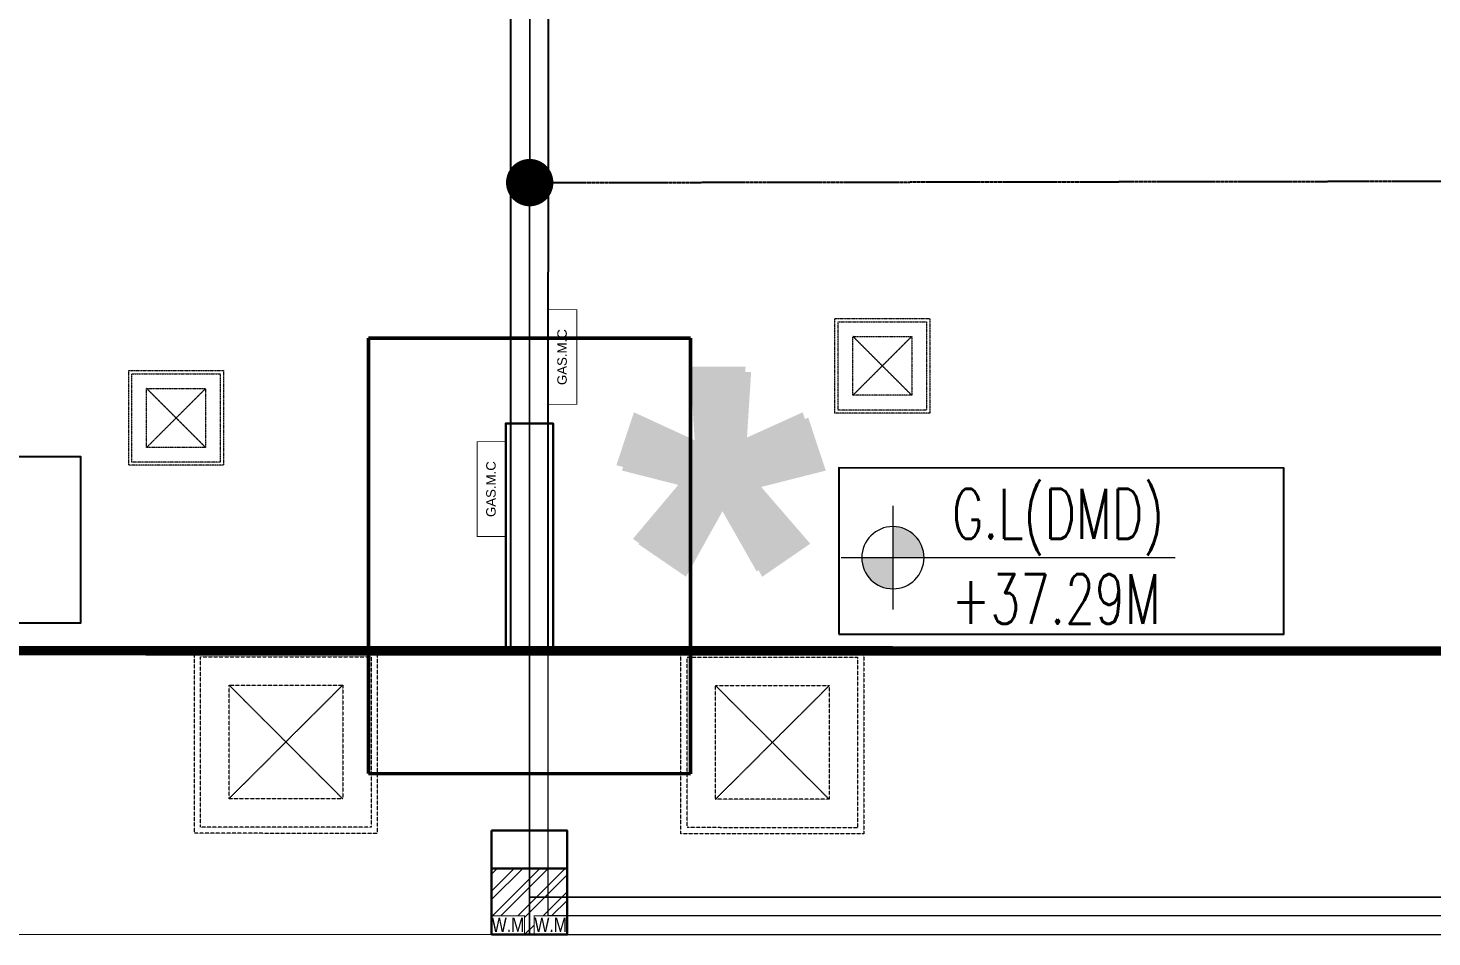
# Model space of a CAD drawing. Header units: centimetres. Extents: x -6122352 to 7132207, y -1694241 to 1947892.
# Drawn here: x 141470 to 148881, y -132486 to -127686 of the extents above; entities that cross this region are included whole.
import ezdxf
from ezdxf.enums import TextEntityAlignment as Align

# ---------------------------------------------------------------- set-up
doc = ezdxf.new("R2010")
doc.units = ezdxf.units.CM
doc.header["$MEASUREMENT"] = 0
for name, pattern in [('2. HG-ST XR COL 3A (5V 7V 9V 11V - GF (4M & 5D-E)$0$HIDDEN', [0.375, 0.25, -0.125]), ('23585-XR-AR-END-SETTING OUT PLAN$0$HIDDEN', [0.375, 0.25, -0.125]), ('DASHED2', [0.375, 0.25, -0.125]), ('XR-AR-END-SETTING OUT PLAN$0$23261-XR-AR-SI-GF$0$HIDDEN', [0.375, 0.25, -0.125])]:
    doc.linetypes.add(name, pattern=pattern)
for name, color, linetype, lineweight, true_color in [('08-Compound Wall-2', 6, 'Continuous', 25, 0xff00ff), ('08-Compound Wall-4', 7, 'Continuous', 25, 0xff4405), ('23585-XR-AR-DAMAC PLOT LIMITS$0$1-End units', 7, 'Continuous', 5, 0xf8991e)]:
    doc.layers.add(name, color=color, linetype=linetype, lineweight=lineweight, true_color=true_color)
for name, color, linetype in [('23585-XR-AR-BOUNDARY WALLS AND SETBACKS$0$setback', 7, 'XR-AR-END-SETTING OUT PLAN$0$23261-XR-AR-SI-GF$0$HIDDEN'), ('23585-XR-AR-END-ANNO-GF$0$XR-END-GROUND FLOOR PLAN$0$XR-MIDDLE-GROUND FLOOR PLAN$0$-LPG-CABINET', 6, 'Continuous'), ('23585-XR-AR-MID-ANNO-GF$0$945-4P-1-101-GROUND FLOOR PLAN$0$XR-MIDDLE-GROUND FLOOR PLAN$0$XR-MIDDLE-GROUND FLOOR PLAN$0$-LPG-CABINET', 6, 'Continuous'), ('@MI-REF LAYER', 7, 'Continuous'), ('B_TH_8', 7, 'Continuous'), ('XR-AR-MID-SETTING OUT FOR MASTER$0$23585-XR-AR-MID-GROUND FLOOR$0$GS-HATCH-FLOOR TILE', 251, 'Continuous'), ('XREF1$0$S-LEVELS', 2, 'Continuous'), ('XREF1$0$TYPICAL NEW PROFILE', 3, 'Continuous')]:
    doc.layers.add(name, color=color, linetype=linetype)
for name, color, linetype, lineweight in [('23585-XR-AR-DAMAC PLOT LIMITS$0$1-Mid units', 41, 'Continuous', 5), ('23585-XR-AR-END-ANNO-GF$0$XR-END-GROUND FLOOR PLAN$0$XR-MIDDLE-GROUND FLOOR PLAN$0$S-ANNO-TXT', 3, 'Continuous', 25), ('23585-XR-AR-END-SETTING OUT PLAN$0$A-FLOR-UNDR', 8, '23585-XR-AR-END-SETTING OUT PLAN$0$HIDDEN', 5), ('23585-XR-AR-MID-ANNO-GF$0$945-4P-1-101-GROUND FLOOR PLAN$0$XR-MIDDLE-GROUND FLOOR PLAN$0$XR-MIDDLE-GROUND FLOOR PLAN$0$S-ANNO-TXT', 3, 'Continuous', 25), ('@ Foundations', 4, 'DASHED2', 50), ('A-ANNO-TEXT', 3, 'Continuous', 25), ('A-FLOR-XREF', 7, 'Continuous', 9), ('A-WALL', 7, 'Continuous', 30), ('A-WALL-PATT', 8, 'Continuous', 5), ('XR-AR-END-SETTING OUT PLAN$0$23585-XR-AR-END-GROUND FLOOR$0$S-COLS', 51, 'Continuous', 40), ('XR-AR-END-SETTING OUT PLAN$0$23585-XR-AR-END-GROUND FLOOR$0$S-COLS-PATT', 8, 'Continuous', 5), ('XR-AR-MID-SETTING OUT FOR MASTER$0$23585-XR-AR-MID-GROUND FLOOR$0$A-FLOR-PATT', 8, 'Continuous', 5), ('XR-AR-MID-SETTING OUT FOR MASTER$0$23585-XR-AR-MID-GROUND FLOOR$0$S-COLS', 51, 'Continuous', 40), ('XR-END-GROUND FLOOR PLAN$0$XR-END-GROUND FLOOR PLAN$0$A-FLOR-PATT_EXT', 8, 'Continuous', 5), ('XR-END-GROUND FLOOR PLAN$0$XR-MIDDLE TYPE 2-GROUND FLOOR PLAN$0$XR-MIDDLE-GROUND FLOOR PLAN$0$-DR-RW', 6, 'Continuous', 5), ('XR-END-GROUND FLOOR PLAN$0$XR-MIDDLE TYPE 2-GROUND FLOOR PLAN$0$XR-MIDDLE-GROUND FLOOR PLAN$0$S-ANNO-TXT', 3, 'Continuous', 25), ('XREF1$0$36-TAGLVL', 23, 'Continuous', 9)]:
    doc.layers.add(name, color=color, linetype=linetype, lineweight=lineweight)
doc.styles.add('23585-XR-AR-END-ANNO-GF$0$SDC-TEXT', font='arial.ttf')
doc.styles.add('23585-XR-AR-MALDIVE-1$0$Arial', font='arialbd.ttf')
doc.styles.add('23585-XR-AR-MID-ANNO-GF$0$SDC-TEXT', font='arial.ttf')
doc.styles.add('Arial', font='arialbd.ttf')
doc.styles.add('XR-END-GROUND FLOOR PLAN$0$XR-MIDDLE TYPE 2-GROUND FLOOR PLAN$0$XR-MIDDLE-GROUND FLOOR PLAN$0$Arial_1', font='arial.ttf', dxfattribs={"height": 0.002951})
doc.styles.add('XREF1$0$DLT_TEXT', font='romans.shx', dxfattribs={"width": 0.7})

# ---------------------------------------------------------------- blocks, each defined once
blk = doc.blocks.new('23585-XR-AR-BOUNDARY WALLS AND SETBACKS')
at = {"layer": '08-Compound Wall-2'}
blk.add_lwpolyline([(496586.585, 2768913.7824), (496586.585, 2768913.7824), (496590.6384, 2768918.2062), (496594.6918, 2768922.63), (496598.7452, 2768927.0538), (496602.7986, 2768931.4776), (496606.7847, 2768935.8275)], dxfattribs=at)
at = {"layer": '23585-XR-AR-BOUNDARY WALLS AND SETBACKS$0$setback', "ltscale": 40, "const_width": 0.05}
blk.add_lwpolyline([(496622.2089, 2768954.5853), (496607.8315, 2768967.7589), (496603.6766, 2768963.2244), (496599.6232, 2768958.8008), (496595.5698, 2768954.377), (496591.5164, 2768949.9532), (496587.463, 2768945.5294), (496583.4096, 2768941.1056), (496579.3562, 2768936.6818), (496575.3025, 2768932.2579), (496571.2492, 2768927.8344), (496567.093, 2768923.2983), (496581.4701, 2768910.1244), (496585.6266, 2768914.6607), (496589.68, 2768919.0844), (496593.7334, 2768923.5082), (496597.7868, 2768927.932), (496601.8402, 2768932.3558), (496605.8938, 2768936.7795), (496609.9472, 2768941.2032), (496614.0006, 2768945.627), (496618.054, 2768950.0508)], close=True, dxfattribs=at)
blk = doc.blocks.new('A$C9d9485f6')
at = {"layer": 'A-ANNO-TEXT', "rotation": 312.4881850805905}
blk.add_blockref('23585-XR-AR-BOUNDARY WALLS AND SETBACKS', (-2377088.5348, -1504219.2521), dxfattribs=at)
blk = doc.blocks.new('23585-XR-AR-DAMAC PLOT LIMITS')
at = {"layer": '23585-XR-AR-DAMAC PLOT LIMITS$0$1-End units', "color": 251, "true_color": 0x636466}
blk.add_lwpolyline([(496586.7325, 2768913.6473), (496580.5493, 2768906.8991), (496562.8545, 2768923.1131), (496569.0373, 2768929.8611)], close=True, dxfattribs=at)
at = {"layer": '23585-XR-AR-DAMAC PLOT LIMITS$0$1-Mid units', "color": 251, "true_color": 0x636466}
blk.add_lwpolyline([(496590.7859, 2768918.0711), (496586.7325, 2768913.6473), (496569.0373, 2768929.8611), (496573.0907, 2768934.2847)], close=True, dxfattribs=at)
blk = doc.blocks.new('A$Cf093b529')
at = {"layer": 'A-ANNO-TEXT'}
blk.add_blockref('23585-XR-AR-DAMAC PLOT LIMITS', (-495391.9901, -2768603.4419), dxfattribs=at)
blk = doc.blocks.new('A$C626fc766')
at = {"color": 1, "true_color": 0xeb0000, "const_width": 0.003, "elevation": 0}
blk.add_lwpolyline([(57.1526, 0.0001), (51.1526, 0.0001), (45.1526, 0.0001), (39.1526, 0), (33.1526, 0.0003), (27.1526, 0.0002), (21.1526, 0.0002), (15.1526, 0.0002), (9.1526, 0.0001), (0, 0.0001), (0.0004, 24.0001), (9.1526, 24.0003), (15.1525, 24.0002), (21.1526, 24.0001), (27.1526, 24.0001), (33.1526, 24.0002), (39.1526, 24.0002), (45.1526, 24.0002), (51.1526, 24.0003), (57.1525, 24.0002), (66.3027, 24.0002), (66.3027, 0)], close=True, dxfattribs=at)
blk = doc.blocks.new('_Dot')
at = {"color": 0, "linetype": 'ByBlock', "lineweight": -2}
blk.add_line((-0.5, 0), (-1, 0), dxfattribs=at)
at = {"color": 0, "linetype": 'ByBlock', "const_width": 0.5}
blk.add_lwpolyline([(-0.25, 0, 1), (0.25, 0, 1)], format="xyb", close=True, dxfattribs=at)
blk = doc.blocks.new('XREF1$0$LVL  ATTR')
at = {"color": 7}
blk.add_wipeout([(-0.3373, 0.3835), (1.8973, 0.3835), (1.8973, -0.4505), (-0.3373, -0.4505)], dxfattribs=at)
at = {"layer": 'XREF1$0$36-TAGLVL', "extrusion": (-4.88814e-07, 1.40652e-17, 1)}
h = blk.add_hatch(color=252, dxfattribs=at)
h.paths.add_polyline_path([(-0.0654, 0.1563, 0.414214), (-0.2216, 0), (-0.0654, 0)])
h.paths.add_polyline_path([(0.0909, 0), (-0.0654, 0), (-0.0654, -0.1562, 0.414214)])
for p, q in [((-0.0654, -0.2604), (-0.0654, 0.2604)), ((1.3511, 0, 0), (-0.3253, 0, 0))]:
    blk.add_line(p, q, dxfattribs=at)
blk.add_circle((-0.0654, 0, 0), 0.1562, dxfattribs=at)
at = {"layer": 'XREF1$0$S-LEVELS', "color": 1}
blk.add_lwpolyline([(-0.3373, 0.3835), (1.8973, 0.3835), (1.8973, -0.4505), (-0.3373, -0.4505)], close=True, dxfattribs=at)
at = {"layer": 'XREF1$0$TYPICAL NEW PROFILE', "color": 3, "style": 'XREF1$0$DLT_TEXT', "width": 0.7}
for tag, p in [('+0.00M', (0.2413, 0.0671, -0.0001)), ('S.S.L', (0.2413, -0.3453, -0.0001))]:
    blk.add_attdef(tag, p, '', height=0.25, dxfattribs=at)
blk = doc.blocks.new('A$Cbcaed180')
at = {"color": 1, "true_color": 0xeb0000, "const_width": 0.003, "elevation": 0}
blk.add_lwpolyline([(57.1526, 0.7365), (51.1526, 0.7364), (45.1526, 0.7364), (39.1526, 0.7364), (33.1526, 0.7366), (27.1526, 0.7366), (21.1526, 0.7366), (15.1526, 0.7365), (9.1526, 0.7365), (0, 0.7365), (0.0004, 24.7364), (9.1526, 24.7366), (15.1525, 24.7365), (21.1526, 24.7364), (27.1526, 24.7365), (33.1526, 24.7365), (39.1526, 24.7365), (45.1526, 24.7366), (51.1526, 24.7366), (57.1525, 24.7365), (66.3027, 24.7365), (66.3027, 0.7363)], close=True, dxfattribs=at)
blk = doc.blocks.new('XR-AR-END-SETTING OUT PLAN$0$23585-XR-AR-END-GROUND FLOOR$0$A$C75a8815d')
at = {"layer": 'XR-AR-END-SETTING OUT PLAN$0$23585-XR-AR-END-GROUND FLOOR$0$S-COLS', "color": 252, "lineweight": 30}
for points in [[(6025, -4000), (6025, -2800), (6275, -2800), (6275, -4000)], [(5949.9, -4950), (6349.9, -4950), (6349.9, -5150), (5949.9, -5150)]]:
    blk.add_lwpolyline(points, close=True, dxfattribs=at)
blk = doc.blocks.new('23585-XR-AR-END-SETTING OUT PLAN$0$MH-800')
at = {"ltscale": 5}
for p, q in [((-294.3, -650.7), (305.7, -50.7)), ((-294.3, -50.7), (305.7, -650.7))]:
    blk.add_line(p, q, dxfattribs=at)
for points in [[(-476.9, 131.9), (-476.9, -833.4), (488.3, -833.4), (488.3, 131.9)], [(-444.3, 99.3), (-444.3, -800.7), (455.7, -800.7), (455.7, 99.3)], [(-294.3, -50.7), (-294.3, -650.7), (305.7, -650.7), (305.7, -50.7)]]:
    blk.add_lwpolyline(points, close=True, dxfattribs=at)
blk = doc.blocks.new('A$Cb2291f53')
blk.add_wipeout([(-200, 0.5), (200, 0.5), (200, 350.2), (-200, 350.2)])
at = {"layer": 'A-WALL-PATT'}
h = blk.add_hatch(dxfattribs=at)
h.set_pattern_fill('ANSI32', color=252, scale=10)
h.set_pattern_definition([(45, (-9150, -4e-08), (-67.3519, 67.3519), []), (45, (-9105.1, -4e-08), (-67.3519, 67.3519), [])])
h.paths.add_polyline_path([(-200, 350.2), (-200, 100), (-25.1, 100), (-25.1, 0), (25, 0.5), (25, 100.5), (200, 100.5), (200, 350.2)])
at = {"layer": 'A-WALL'}
blk.add_lwpolyline([(-200, 0.5), (200, 0.5), (200, 350.2), (-200, 350.2)], close=True, dxfattribs=at)
at = {"layer": 'XR-END-GROUND FLOOR PLAN$0$XR-END-GROUND FLOOR PLAN$0$A-FLOR-PATT_EXT'}
blk.add_line((100, 0), (-100, 0), dxfattribs=at)
at = {"layer": 'XR-END-GROUND FLOOR PLAN$0$XR-MIDDLE TYPE 2-GROUND FLOOR PLAN$0$XR-MIDDLE-GROUND FLOOR PLAN$0$-DR-RW', "ltscale": 100, "const_width": 5}
for points in [[(-200, 0), (-200, 100), (-25.1, 100), (-25.1, 0)], [(25, 0), (25, 100), (199.9, 100), (199.9, 0)]]:
    blk.add_lwpolyline(points, close=True, dxfattribs=at)
at = {"layer": 'XR-END-GROUND FLOOR PLAN$0$XR-MIDDLE TYPE 2-GROUND FLOOR PLAN$0$XR-MIDDLE-GROUND FLOOR PLAN$0$S-ANNO-TXT', "style": 'XR-END-GROUND FLOOR PLAN$0$XR-MIDDLE TYPE 2-GROUND FLOOR PLAN$0$XR-MIDDLE-GROUND FLOOR PLAN$0$Arial_1', "width": 0.8}
for p in [(-112.1, 52), (112.9, 52)]:
    blk.add_text('W.M', height=75, dxfattribs=at).set_placement(p, align=Align.MIDDLE)
blk = doc.blocks.new('XR-AR-END-SETTING OUT PLAN')
at = {"layer": '08-Compound Wall-4', "ltscale": 100}
blk.add_lwpolyline([(9050.1, 5500), (9050.1, 1500), (9250.1, 1500), (9250.1, 5500)], dxfattribs=at)
at = {"layer": '23585-XR-AR-END-ANNO-GF$0$XR-END-GROUND FLOOR PLAN$0$XR-MIDDLE-GROUND FLOOR PLAN$0$-LPG-CABINET', "ltscale": 100, "const_width": 5}
blk.add_lwpolyline([(9025, 2603.3), (9025, 2103.3), (8875, 2103.3), (8875, 2603.3)], close=True, dxfattribs=at)
at = {"layer": '23585-XR-AR-END-SETTING OUT PLAN$0$A-FLOR-UNDR', "color": 8, "ltscale": 100, "xscale": -0.5182770836547854, "yscale": 0.5182770836547854, "zscale": 0.5182770836547854, "rotation": 270.0000009865863}
blk.add_blockref('23585-XR-AR-END-SETTING OUT PLAN$0$MH-800', (7466.7, 2725.3, 0), dxfattribs=at)
at = {"layer": '23585-XR-AR-END-SETTING OUT PLAN$0$A-FLOR-UNDR', "color": 8, "ltscale": 100, "xscale": -1, "rotation": 270.0000009865863}
blk.add_blockref('23585-XR-AR-END-SETTING OUT PLAN$0$MH-800', (8215.4, 1011.7), dxfattribs=at)
at = {"layer": 'XR-AR-END-SETTING OUT PLAN$0$23585-XR-AR-END-GROUND FLOOR$0$S-COLS-PATT', "color": 8}
blk.add_blockref('XR-AR-END-SETTING OUT PLAN$0$23585-XR-AR-END-GROUND FLOOR$0$A$C75a8815d', (3000.1, 5500), dxfattribs=at)
at = {"layer": '23585-XR-AR-END-ANNO-GF$0$XR-END-GROUND FLOOR PLAN$0$XR-MIDDLE-GROUND FLOOR PLAN$0$S-ANNO-TXT', "style": '23585-XR-AR-END-ANNO-GF$0$SDC-TEXT'}
blk.add_text('GAS.M.C', height=50, rotation=90, dxfattribs=at).set_placement((8947.1, 2352.9), align=Align.MIDDLE)
at = {"layer": 'A-FLOR-XREF'}
blk.add_blockref('A$Cb2291f53', (9150.2, 0), dxfattribs=at)
blk = doc.blocks.new('END UNIT')
at = {"xscale": 0.001, "yscale": 0.001, "zscale": 0.001}
blk.add_blockref('XR-AR-END-SETTING OUT PLAN', (-9.1502, 0), dxfattribs=at)
blk = doc.blocks.new('XR-AR-MID-SETTING OUT FOR MASTER$0$23585-XR-AR-MID-GROUND FLOOR$0$945-4P-1-101-GROUND FLOOR PLAN$0$XR-MIDDLE-CAR PARK HATCH')
at = {"layer": 'XR-AR-MID-SETTING OUT FOR MASTER$0$23585-XR-AR-MID-GROUND FLOOR$0$A-FLOR-PATT'}
blk.add_lwpolyline([(9250, 100), (9250, 5500), (15050, 5502.7), (15050, 100.5)], close=True, dxfattribs=at)
blk = doc.blocks.new('XR-AR-MID-SETTING OUT FOR MASTER$0$23585-XR-AR-MID-GROUND FLOOR$0$A$C08698786')
at = {"layer": 'XR-AR-MID-SETTING OUT FOR MASTER$0$23585-XR-AR-MID-GROUND FLOOR$0$S-COLS', "color": 252, "lineweight": 30}
blk.add_lwpolyline([(-200.1, 550), (199.9, 550), (199.9, 350), (-200.1, 350)], close=True, dxfattribs=at)
blk = doc.blocks.new('XR-AR-MID-SETTING OUT FOR MASTER')
at = {"layer": '23585-XR-AR-MID-ANNO-GF$0$945-4P-1-101-GROUND FLOOR PLAN$0$XR-MIDDLE-GROUND FLOOR PLAN$0$XR-MIDDLE-GROUND FLOOR PLAN$0$-LPG-CABINET', "ltscale": 100, "const_width": 5}
blk.add_lwpolyline([(250.1, 3300.5), (250.1, 2800.5), (100.1, 2800.5), (100.1, 3300.5)], close=True, dxfattribs=at)
at = {"layer": '08-Compound Wall-4', "ltscale": 100}
blk.add_blockref('XR-AR-MID-SETTING OUT FOR MASTER$0$23585-XR-AR-MID-GROUND FLOOR$0$945-4P-1-101-GROUND FLOOR PLAN$0$XR-MIDDLE-CAR PARK HATCH', (-9150, 0.2), dxfattribs=at)
at = {"layer": '23585-XR-AR-END-SETTING OUT PLAN$0$A-FLOR-UNDR', "color": 8, "ltscale": 100, "xscale": -0.5182770836547854, "yscale": 0.5182770836547854, "zscale": 0.5182770836547854, "rotation": 270.0000009865863}
blk.add_blockref('23585-XR-AR-END-SETTING OUT PLAN$0$MH-800', (2044.6, 3001.1, 0), dxfattribs=at)
at = {"layer": '23585-XR-AR-END-SETTING OUT PLAN$0$A-FLOR-UNDR', "color": 8, "ltscale": 100, "xscale": -1, "rotation": 270.0000009865863}
blk.add_blockref('23585-XR-AR-END-SETTING OUT PLAN$0$MH-800', (1633.5, 1009.5), dxfattribs=at)
at = {"layer": 'XR-AR-MID-SETTING OUT FOR MASTER$0$23585-XR-AR-MID-GROUND FLOOR$0$GS-HATCH-FLOOR TILE', "color": 8}
blk.add_blockref('XR-AR-MID-SETTING OUT FOR MASTER$0$23585-XR-AR-MID-GROUND FLOOR$0$A$C08698786', (0, 0), dxfattribs=at)
at = {"layer": '23585-XR-AR-MID-ANNO-GF$0$945-4P-1-101-GROUND FLOOR PLAN$0$XR-MIDDLE-GROUND FLOOR PLAN$0$XR-MIDDLE-GROUND FLOOR PLAN$0$S-ANNO-TXT', "color": 3, "style": '23585-XR-AR-MID-ANNO-GF$0$SDC-TEXT'}
blk.add_text('GAS.M.C', height=50, rotation=90, dxfattribs=at).set_placement((172.1, 3050), align=Align.MIDDLE)
blk = doc.blocks.new('MID UNIT')
at = {"xscale": 0.001, "yscale": 0.001, "zscale": 0.001}
blk.add_blockref('XR-AR-MID-SETTING OUT FOR MASTER', (0, 0), dxfattribs=at)
blk = doc.blocks.new('TH_8')
at = {"xscale": -1}
blk.add_blockref('END UNIT', (495850.3054, 2769197.4791), dxfattribs=at)
blk.add_blockref('MID UNIT', (495850.3054, 2769197.4791), dxfattribs=at)
at = {"insert": (495849.3054, 2769200.4791), "char_height": 2, "attachment_point": 2, "style": 'Arial'}
blk.add_mtext('\\pxqc;*', dxfattribs=at)
blk = doc.blocks.new('A$Ca7ad59d2')
at = {"insert": (54.6219, 2.6219), "char_height": 2, "attachment_point": 2, "style": '23585-XR-AR-MALDIVE-1$0$Arial'}
blk.add_mtext('\\pxqc;*', dxfattribs=at)
at = {"layer": 'B_TH_8', "xscale": 1.000018136216304, "yscale": 1.000018136216304, "zscale": 1.000018136216304}
blk.add_blockref('TH_8', (-495803.6471, -2769248.0519), dxfattribs=at)
blk = doc.blocks.new('A$Cac0110ba')
at = {"rotation": 227.5015136760979}
blk.add_blockref('A$Ca7ad59d2', (28.5493, 57.4913), dxfattribs=at)
at = {"layer": '@ Foundations', "linetype": 'DASHED2', "ltscale": 25}
blk.add_lwpolyline([(-9.2517, 15.4961), (-7.5559, 13.9422), (-6.4074, 15.1956), (-8.1032, 16.7495)], close=True, dxfattribs=at)

msp = doc.modelspace()

# ---------------------------------------------------------------- block references
at = {"color": 94, "linetype": '2. HG-ST XR COL 3A (5V 7V 9V 11V - GF (4M & 5D-E)$0$HIDDEN', "xscale": -1000, "yscale": 1000, "zscale": 1000, "rotation": 227.4902504429082}
msp.add_blockref('A$Cac0110ba', (138096.02267, -114332.08969), dxfattribs=at)

# ---------------------------------------------------------------- next in the draw order: linework, layer by layer
at = {"layer": '@MI-REF LAYER', "linetype": 'DASHED2', "extrusion": (1.19239e-12, 6.92406e-09, 1), "elevation": -0.00087}
msp.add_lwpolyline([(144118.4308, -128501.92694), (162575.66821, -128472.44121), (163131.76453, -127735.13389)], dxfattribs=at)

# ---------------------------------------------------------------- next in the draw order: block references
at = {"layer": '@MI-REF LAYER', "xscale": 1000, "yscale": 1000, "zscale": 1000}
msp.add_blockref('A$C9d9485f6', (-23958.95046, 48155.57226), dxfattribs=at)
at = {"layer": '@MI-REF LAYER', "color": 10, "xscale": 1000, "yscale": 1000, "zscale": 1000, "rotation": 359.9898398956657}
msp.add_blockref('A$C626fc766', (134965.00952, -132472.24897, 0.00001), dxfattribs=at)
at = {"layer": '@MI-REF LAYER', "extrusion": (1.19239e-12, 6.92406e-09, 1), "xscale": -250.0000000000001, "yscale": 250.0000000000001, "zscale": 250.0000000000001, "rotation": 0.03499014931476196}
msp.add_blockref('_Dot', (144118.4308, -128501.92694, -10.41784), dxfattribs=at)

# ---------------------------------------------------------------- next in the draw order: block references
at = {"layer": '@MI-REF LAYER', "color": 7}
ref = msp.add_blockref('XREF1$0$LVL  ATTR', (139754.51167, -130423.7533, -0.00055), dxfattribs=dict(at, xscale=-1051.480567989675, yscale=1051.480567989676, zscale=1051.480567989675, rotation=179.9900706703991))
ref.add_attrib('S.S.L', 'G.L(DMD)', (139997.57536, -130323.62379, -0.15167), dxfattribs={"layer": 'XREF1$0$TYPICAL NEW PROFILE', "color": 3, "height": 262.870142, "rotation": 359.990073961, "style": 'XREF1$0$DLT_TEXT', "width": 0.7})
ref.add_attrib('+0.00M', '+37.30M ', (139995.27199, -130772.95839, -0.15167), dxfattribs={"layer": 'XREF1$0$TYPICAL NEW PROFILE', "color": 3, "height": 262.870142, "rotation": 359.990073961, "style": 'XREF1$0$DLT_TEXT', "width": 0.7})
ref = msp.add_blockref('XREF1$0$LVL  ATTR', (146104.66538, -130482.72125, -0.00041), dxfattribs=dict(at, xscale=-1051.480567989675, yscale=1051.480567989676, zscale=1051.480567989675, rotation=179.9900706703991))
ref.add_attrib('S.S.L', 'G.L(DMD)', (146347.72908, -130382.59174, -0.15153), dxfattribs={"layer": 'XREF1$0$TYPICAL NEW PROFILE', "color": 3, "height": 262.870142, "rotation": 359.990073961, "style": 'XREF1$0$DLT_TEXT', "width": 0.7})
ref.add_attrib('+0.00M', '+37.29M ', (146345.4257, -130831.92634, -0.15153), dxfattribs={"layer": 'XREF1$0$TYPICAL NEW PROFILE', "color": 3, "height": 262.870142, "rotation": 359.990073961, "style": 'XREF1$0$DLT_TEXT', "width": 0.7})

# ---------------------------------------------------------------- next in the draw order: block references
at = {"layer": '@MI-REF LAYER', "xscale": 1000, "yscale": 1000, "zscale": 1000, "rotation": 312.4882903633292}
msp.add_blockref('A$Cf093b529', (-891608.73293, 539022.72011), dxfattribs=at)
at = {"layer": '@MI-REF LAYER', "color": 10, "xscale": 1000, "yscale": 1000, "zscale": 1000, "rotation": 359.9898398935451}
msp.add_blockref('A$Cbcaed180', (134964.98957, -133208.58832, 0.00001), dxfattribs=at)

doc.saveas('drawing.dxf')
